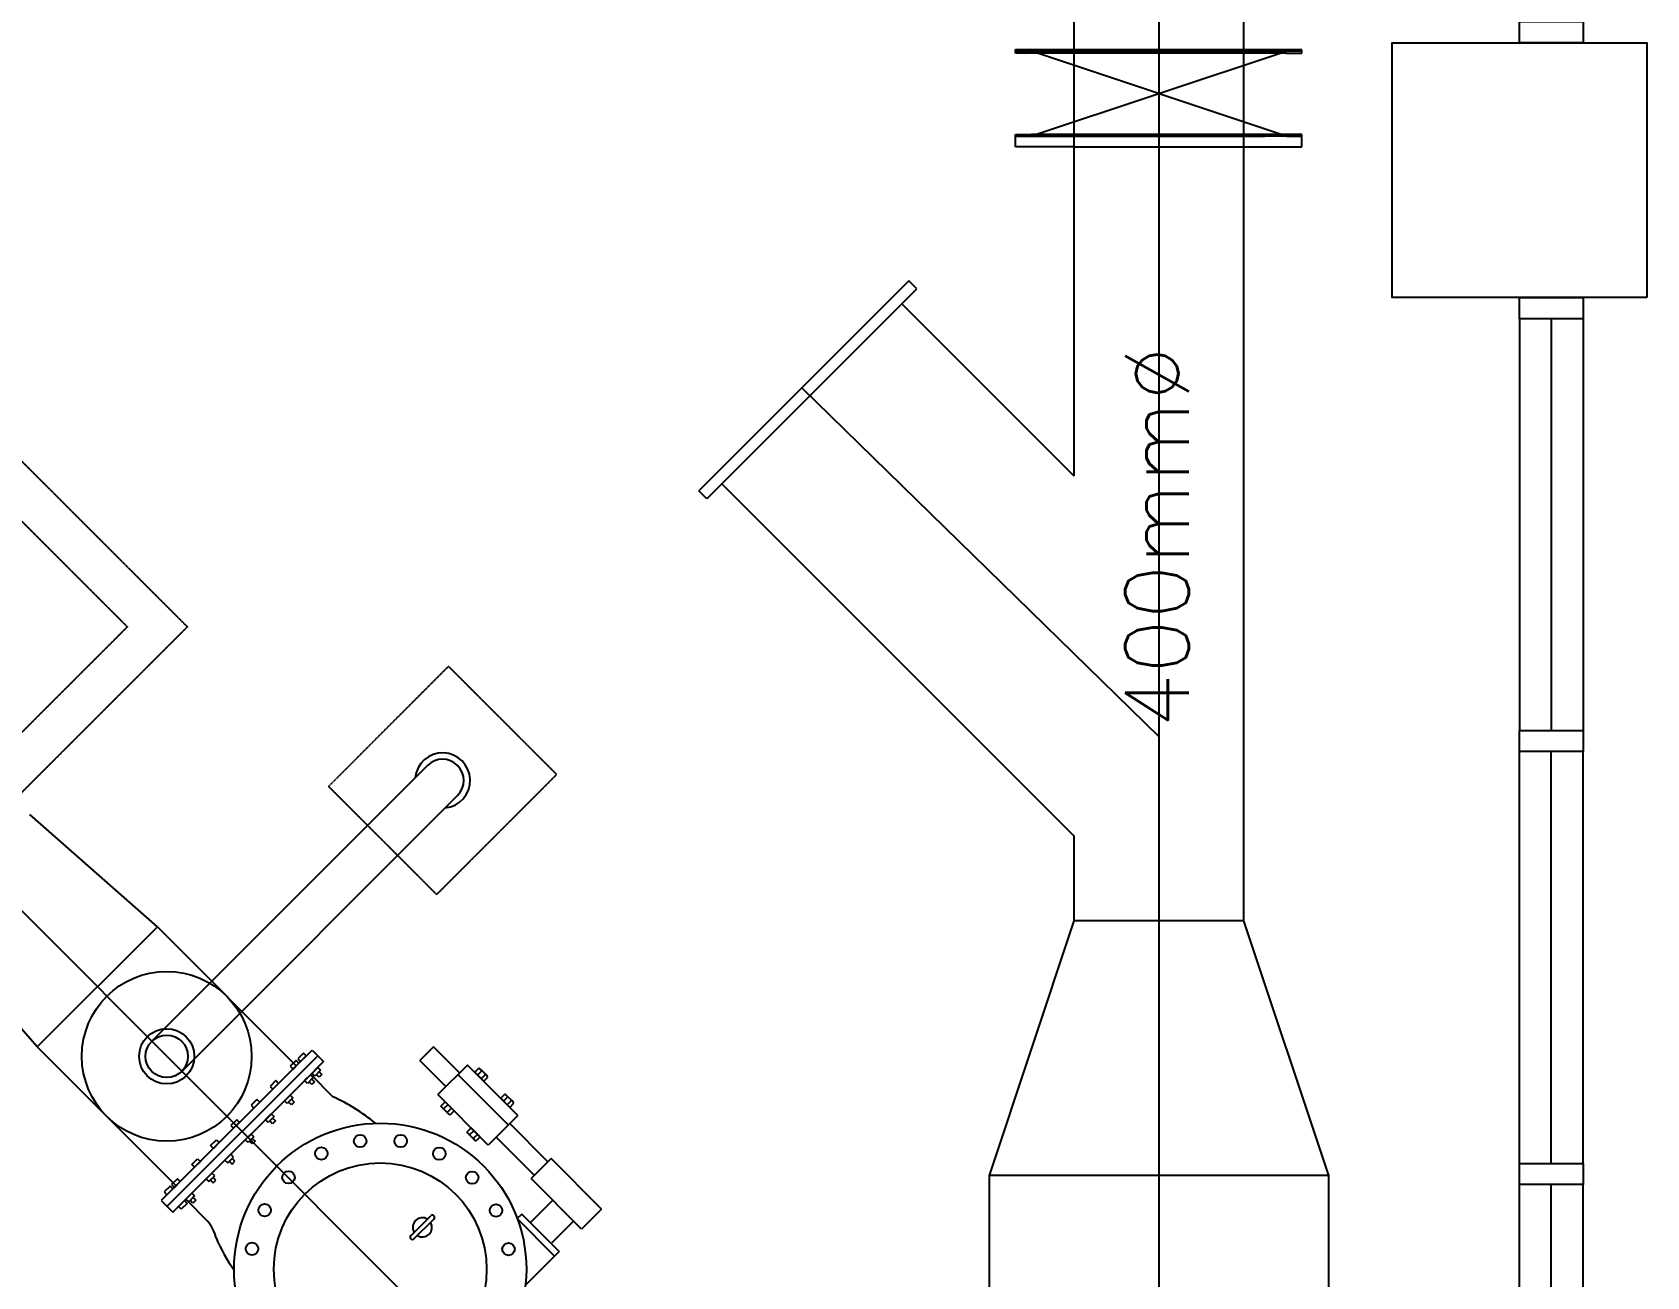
# Model space of a CAD drawing. Header units: inches. Extents: x 72602 to 350810, y -122122 to 43597.
# Drawn here: x 151451 to 155256, y -71428 to -68496 of the extents above; entities that cross this region are included whole.
import ezdxf

# ---------------------------------------------------------------- set-up
doc = ezdxf.new("R2010")
doc.units = ezdxf.units.IN
doc.header["$MEASUREMENT"] = 0
doc.linetypes.add('HIDDEN', pattern=[0.375, 0.25, -0.125])
doc.layers.add('M-X-BKGD', color=8, linetype='Continuous')
doc.styles.add('SIMS', font='simplex.shx')

msp = doc.modelspace()

# ---------------------------------------------------------------- linework, layer by layer
at = {"layer": 'M-X-BKGD', "ltscale": 0.003}
for p, q in [((154105.7, -62645.4), (154105.7, -87820.6)), ((154105.7, -62645.4), (154105.7, -87820.6)), ((153264.3, -69333.5), (154105.7, -70155.1)), ((153264.3, -69333.5), (154105.7, -70155.1)), ((150222.8, -69363.4), (154105.7, -73246.4)), ((150222.8, -69363.4), (154105.7, -73246.4))]:
    msp.add_line(p, q, dxfattribs=at)
at = {"layer": 'M-X-BKGD', "ltscale": 0.2}
for p, q in [((153905.7, -66374.5), (153905.7, -69540.6)), ((153905.7, -66374.5), (153905.7, -69540.6)), ((154305.7, -66374.6), (154305.7, -70589.1)), ((154305.7, -66374.6), (154305.7, -70589.1)), ((154955.7, -68520.6), (154955.7, -68470.6)), ((154955.7, -68520.6), (154955.7, -68470.6)), ((155105.7, -68470.6), (155105.7, -68520.6)), ((155105.7, -68470.6), (155105.7, -68520.6)), ((154655.7, -69120.6), (154655.7, -68520.6)), ((154655.7, -68520.6), (155255.7, -68520.6)), ((154655.7, -69120.6), (154655.7, -68520.6)), ((154655.7, -68520.6), (155255.7, -68520.6)), ((155105.7, -68520.6), (154955.7, -68520.6)), ((155105.7, -68520.6), (154955.7, -68520.6)), ((155255.7, -68520.6), (155255.7, -69120.6)), ((155255.7, -68520.6), (155255.7, -69120.6)), ((155255.7, -69120.6), (154655.7, -69120.6)), ((155255.7, -69120.6), (154655.7, -69120.6)), ((154955.7, -69170.6), (154955.7, -69120.6)), ((154955.7, -69120.6), (155105.7, -69120.6)), ((154955.7, -69170.6), (154955.7, -69120.6)), ((154955.7, -69120.6), (155105.7, -69120.6)), ((155105.7, -69120.6), (155105.7, -69170.6)), ((155105.7, -69120.6), (155105.7, -69170.6)), ((155105.7, -69170.6), (154955.7, -69170.6)), ((154955.7, -69170.6), (154955.7, -70140.6)), ((155105.7, -69170.6), (154955.7, -69170.6)), ((154955.7, -69170.6), (154955.7, -70140.6)), ((155030.7, -69170.6), (155030.7, -70140.6)), ((155030.7, -69170.6), (155030.7, -70140.6)), ((155105.7, -69170.6), (155105.7, -70140.6)), ((155105.7, -69170.6), (155105.7, -70140.6)), ((154955.7, -70190.6), (154955.7, -70140.6)), ((154955.7, -70140.6), (155105.7, -70140.6)), ((154955.7, -70190.6), (154955.7, -70140.6)), ((154955.7, -70140.6), (155105.7, -70140.6)), ((155105.7, -70140.6), (155105.7, -70190.6)), ((155105.7, -70140.6), (155105.7, -70190.6)), ((155105.7, -70190.6), (154955.7, -70190.6)), ((154955.7, -71160.6), (154955.7, -70190.6)), ((155105.7, -70190.6), (154955.7, -70190.6)), ((154955.7, -71160.6), (154955.7, -70190.6)), ((155030.7, -71160.6), (155030.7, -70190.6)), ((155030.7, -71160.6), (155030.7, -70190.6)), ((155105.7, -71160.6), (155105.7, -70190.6)), ((155105.7, -71160.6), (155105.7, -70190.6)), ((153905.7, -70389.1), (153905.7, -70589.1)), ((153905.7, -70389.1), (153905.7, -70589.1)), ((154955.7, -71210.6), (154955.7, -71160.6)), ((154955.7, -71160.6), (155105.7, -71160.6)), ((154955.7, -71210.6), (154955.7, -71160.6)), ((154955.7, -71160.6), (155105.7, -71160.6)), ((155105.7, -71160.6), (155105.7, -71210.6)), ((155105.7, -71160.6), (155105.7, -71210.6)), ((153705.7, -71189.1), (153705.7, -72563.5)), ((153705.7, -71189.1), (153705.7, -72563.5)), ((154505.7, -71189.1), (154505.7, -73370.6)), ((154505.7, -71189.1), (154505.7, -73370.6)), ((155105.7, -71210.6), (154955.7, -71210.6)), ((154955.7, -72180.6), (154955.7, -71210.6)), ((155105.7, -71210.6), (154955.7, -71210.6)), ((154955.7, -72180.6), (154955.7, -71210.6)), ((155030.7, -72180.6), (155030.7, -71210.6)), ((155030.7, -72180.6), (155030.7, -71210.6)), ((155105.7, -72180.6), (155105.7, -71210.6)), ((155105.7, -72180.6), (155105.7, -71210.6))]:
    msp.add_line(p, q, dxfattribs=at)
at = {"layer": 'M-X-BKGD'}
for p, q in [((153768.3, -68544.5), (153768.3, -68536.5)), ((153768.3, -68536.5), (153805.8, -68536.5)), ((153768.3, -68544.5), (153768.3, -68536.5)), ((153768.3, -68536.5), (153805.8, -68536.5)), ((154443.3, -68540.6), (153768.3, -68540.5)), ((154443.3, -68540.6), (153768.3, -68540.5)), ((153805.8, -68544.5), (153768.3, -68544.5)), ((153805.8, -68544.5), (153768.3, -68544.5)), ((154405.8, -68540.6), (153805.7, -68740.5)), ((154405.8, -68540.6), (153805.7, -68740.5)), ((154418.3, -68536.6), (153805.8, -68536.5)), ((154418.3, -68536.6), (153805.8, -68536.5)), ((154405.8, -68540.6), (153805.8, -68540.5)), ((154405.7, -68740.6), (153805.8, -68540.5)), ((154405.8, -68540.6), (153805.8, -68540.5)), ((154405.7, -68740.6), (153805.8, -68540.5)), ((154405.8, -68544.6), (153805.8, -68544.5)), ((154405.8, -68544.6), (153805.8, -68544.5)), ((154405.8, -68544.6), (154443.3, -68544.6)), ((154405.8, -68544.6), (154443.3, -68544.6)), ((154443.3, -68536.6), (154418.3, -68536.6)), ((154443.3, -68536.6), (154418.3, -68536.6)), ((154443.3, -68544.6), (154443.3, -68536.6)), ((154443.3, -68544.6), (154443.3, -68536.6)), ((153768.2, -68740.5), (153768.2, -68736.5)), ((153768.2, -68736.5), (153805.7, -68736.5)), ((153768.2, -68740.5), (153768.2, -68736.5)), ((153768.2, -68736.5), (153805.7, -68736.5)), ((153768.2, -68765.5), (153768.2, -68740.5)), ((153768.2, -68740.5), (153905.7, -68740.6)), ((154443.2, -68740.6), (153768.2, -68740.5)), ((153805.7, -68740.5), (153768.2, -68740.5)), ((153768.2, -68765.5), (153768.2, -68740.5)), ((153768.2, -68740.5), (153905.7, -68740.6)), ((154443.2, -68740.6), (153768.2, -68740.5)), ((153805.7, -68740.5), (153768.2, -68740.5)), ((154418.2, -68736.6), (153805.7, -68736.5)), ((154418.2, -68736.6), (153805.7, -68736.5)), ((154405.7, -68740.6), (153805.7, -68740.5)), ((154405.7, -68740.6), (153805.7, -68740.5)), ((153855.7, -68740.6), (154355.7, -68740.6)), ((153855.7, -68740.6), (154355.7, -68740.6)), ((154443.2, -68740.6), (154305.7, -68740.6)), ((154443.2, -68740.6), (154305.7, -68740.6)), ((154406.6, -68740.6), (154443.2, -68740.6)), ((154406.6, -68740.6), (154443.2, -68740.6)), ((154443.2, -68736.6), (154418.2, -68736.6)), ((154443.2, -68736.6), (154418.2, -68736.6)), ((154443.2, -68740.6), (154443.2, -68736.6)), ((154443.2, -68740.6), (154443.2, -68736.6)), ((154443.2, -68765.6), (154443.2, -68740.6)), ((154443.2, -68765.6), (154443.2, -68740.6)), ((153905.7, -68765.6), (153768.2, -68765.5)), ((153905.7, -68765.6), (153768.2, -68765.5)), ((153905.7, -68765.6), (154305.7, -68765.6)), ((153905.7, -68765.6), (154305.7, -68765.6)), ((154305.7, -68765.6), (154443.2, -68765.6)), ((154305.7, -68765.6), (154443.2, -68765.6)), ((153516.8, -69080.9), (153021.8, -69575.9)), ((153516.8, -69080.9), (153021.8, -69575.9)), ((153535.6, -69099.7), (153516.8, -69080.9)), ((153535.6, -69099.7), (153516.8, -69080.9)), ((153500.2, -69135.1), (153535.6, -69099.7)), ((153500.2, -69135.1), (153535.6, -69099.7)), ((153500.2, -69135.1), (153076, -69559.3)), ((153500.2, -69135.1), (153076, -69559.3)), ((153500.2, -69135.1), (153905.7, -69540.6)), ((153500.2, -69135.1), (153905.7, -69540.6)), ((154955.7, -69170.6), (154955.7, -70140.6)), ((154955.7, -69170.6), (154955.7, -70140.6)), ((155030.7, -69170.6), (155030.7, -70140.6)), ((155030.7, -69170.6), (155030.7, -70140.6)), ((155105.7, -69170.6), (155105.7, -70140.6)), ((155105.7, -69170.6), (155105.7, -70140.6)), ((153040.6, -69594.7), (153021.8, -69575.9)), ((153040.6, -69594.7), (153021.8, -69575.9)), ((153076, -69559.3), (153040.6, -69594.7)), ((153076, -69559.3), (153040.6, -69594.7)), ((153076, -69559.3), (153905.7, -70389.1)), ((153076, -69559.3), (153905.7, -70389.1)), ((154955.7, -71160.6), (154955.7, -70190.6)), ((154955.7, -71160.6), (154955.7, -70190.6)), ((155030.7, -71160.6), (155030.7, -70190.6)), ((155030.7, -71160.6), (155030.7, -70190.6)), ((155105.7, -71160.6), (155105.7, -70190.6)), ((155105.7, -71160.6), (155105.7, -70190.6)), ((152382.5, -70223.1), (151732.5, -70873.1)), ((152382.5, -70223.1), (151732.5, -70873.1)), ((152453.2, -70293.8), (151803.2, -70943.8)), ((152453.2, -70293.8), (151803.2, -70943.8)), ((151746, -70603.6), (151445.4, -70338.4)), ((151746, -70603.6), (151445.4, -70338.4)), ((151462.7, -70886), (151197.6, -70585.5)), ((151462.7, -70886), (151197.6, -70585.5)), ((151462.7, -70886), (151746, -70603.6)), ((151462.7, -70886), (151746, -70603.6)), ((151745.9, -70603.7), (152073, -70930.8)), ((151745.9, -70603.7), (152073, -70930.8)), ((153905.7, -70589.1), (153705.7, -71189.1)), ((153905.7, -70589.1), (153705.7, -71189.1)), ((154305.7, -70589.1), (153905.7, -70589.1)), ((154305.7, -70589.1), (153905.7, -70589.1)), ((154305.7, -70589.1), (154505.7, -71189.1)), ((154305.7, -70589.1), (154505.7, -71189.1)), ((151462.6, -70886.1), (151789.8, -71213.3)), ((151462.6, -70886.1), (151789.8, -71213.3)), ((152123.9, -70907.3), (151768.3, -71261.9)), ((152123.9, -70907.3), (151768.3, -71261.9)), ((152072.6, -70918.1), (152059, -70931.7)), ((152072.6, -70918.1), (152059, -70931.7)), ((152069.2, -70934.5), (152110.2, -70893.6)), ((152069.2, -70934.5), (152110.2, -70893.6)), ((152079.2, -70924.6), (152072.6, -70918.1)), ((152079.2, -70924.6), (152072.6, -70918.1)), ((152090, -70900.7), (152076.4, -70914.3)), ((152090, -70900.7), (152076.4, -70914.3)), ((152076.4, -70914.3), (152082.9, -70920.9)), ((152076.4, -70914.3), (152082.9, -70920.9)), ((152082.9, -70920.9), (152096.6, -70907.3)), ((152082.9, -70920.9), (152096.6, -70907.3)), ((152096.6, -70907.3), (152090, -70900.7)), ((152096.6, -70907.3), (152090, -70900.7)), ((152137.5, -70921), (152096.5, -70961.9)), ((152137.5, -70921), (152096.5, -70961.9)), ((152110.2, -70893.6), (152137.5, -70921)), ((152110.2, -70893.6), (152137.5, -70921)), ((152396.5, -70886.3), (152364.3, -70918.4)), ((152396.5, -70886.3), (152364.3, -70918.4)), ((152425.6, -70979.8), (152364.3, -70918.4)), ((152425.6, -70979.8), (152364.3, -70918.4)), ((152457.7, -70947.7), (152396.5, -70886.3)), ((152457.7, -70947.7), (152396.5, -70886.3)), ((152079.2, -70924.6), (151795.7, -71207.4)), ((152079.2, -70924.6), (151795.7, -71207.4)), ((152110.2, -70948.3), (151822.9, -71234.7)), ((152110.2, -70948.3), (151822.9, -71234.7)), ((152059, -70931.7), (152065.5, -70938.3)), ((152059, -70931.7), (152065.5, -70938.3)), ((152065.5, -70938.3), (152079.2, -70924.6)), ((152065.5, -70938.3), (152079.2, -70924.6)), ((152092.8, -70965.6), (152106.4, -70952)), ((152092.8, -70965.6), (152106.4, -70952)), ((152092.8, -70965.6), (152106.4, -70952)), ((152092.8, -70965.6), (152106.4, -70952)), ((152113, -70958.5), (152099.3, -70972.2)), ((152113, -70958.5), (152099.3, -70972.2)), ((152113, -70958.5), (152099.3, -70972.2)), ((152113, -70958.5), (152099.3, -70972.2)), ((152106.4, -70952), (152113, -70958.5)), ((152106.4, -70952), (152113, -70958.5)), ((152106.4, -70952), (152113, -70958.5)), ((152106.4, -70952), (152113, -70958.5)), ((152159, -71003.6), (152107, -70951.4)), ((152159, -71003.6), (152107, -70951.4)), ((152110.2, -70948.3), (152123.8, -70934.6)), ((152110.2, -70948.3), (152123.8, -70934.6)), ((152116.7, -70954.8), (152110.2, -70948.3)), ((152116.7, -70954.8), (152110.2, -70948.3)), ((152130.4, -70941.2), (152116.7, -70954.8)), ((152130.4, -70941.2), (152116.7, -70954.8)), ((152126.8, -70957.8), (152120.3, -70951.3)), ((152126.8, -70957.8), (152120.3, -70951.3)), ((152123.8, -70934.6), (152130.4, -70941.2)), ((152123.8, -70934.6), (152130.4, -70941.2)), ((152126.8, -70944.7), (152133.4, -70951.3)), ((152126.8, -70944.7), (152133.4, -70951.3)), ((152133.4, -70951.3), (152126.8, -70957.8)), ((152133.4, -70951.3), (152126.8, -70957.8)), ((152476.6, -70928.9), (152406.7, -70998.7)), ((152476.6, -70928.9), (152406.7, -70998.7)), ((152572.9, -71070.3), (152454.2, -70951.2)), ((152572.9, -71070.3), (152454.2, -70951.2)), ((152595.4, -71047.9), (152476.6, -70928.9)), ((152595.4, -71047.9), (152476.6, -70928.9)), ((152493.7, -70946), (152502.9, -70936.8)), ((152493.7, -70946), (152502.9, -70936.8)), ((152515, -70967.3), (152493.7, -70946)), ((152515, -70967.3), (152493.7, -70946)), ((152509.4, -70943.4), (152500.3, -70952.6)), ((152509.4, -70943.4), (152500.3, -70952.6)), ((152504.9, -70936.8), (152502.9, -70936.8)), ((152504.9, -70936.8), (152502.9, -70936.8)), ((152509.4, -70941.4), (152504.9, -70936.8)), ((152509.4, -70941.4), (152504.9, -70936.8)), ((152518, -70952), (152508.8, -70961.2)), ((152518, -70952), (152508.8, -70961.2)), ((152519.6, -70951.6), (152509.4, -70941.4)), ((152509.4, -70943.4), (152509.4, -70941.4)), ((152519.6, -70951.6), (152509.4, -70941.4)), ((152509.4, -70943.4), (152509.4, -70941.4)), ((152511.4, -70943.4), (152509.4, -70943.4)), ((152511.4, -70943.4), (152509.4, -70943.4)), ((152515, -70967.3), (152524.1, -70958.2)), ((152515, -70967.3), (152524.1, -70958.2)), ((152518, -70952), (152518, -70950)), ((152518, -70952), (152518, -70950)), ((152520, -70952), (152518, -70952)), ((152520, -70952), (152518, -70952)), ((152524.1, -70956.2), (152519.6, -70951.6)), ((152524.1, -70956.2), (152519.6, -70951.6)), ((152524.1, -70958.2), (152524.1, -70956.2)), ((152524.1, -70958.2), (152524.1, -70956.2)), ((152024.9, -70965.7), (152011.2, -70979.3)), ((152024.9, -70965.7), (152011.2, -70979.3)), ((152024.9, -70965.7), (152011.2, -70979.3)), ((152024.9, -70965.7), (152011.2, -70979.3)), ((152011.2, -70979.3), (152017.8, -70985.9)), ((152011.2, -70979.3), (152017.8, -70985.9)), ((152011.2, -70979.3), (152017.8, -70985.9)), ((152011.2, -70979.3), (152017.8, -70985.9)), ((152017.8, -70985.9), (152031.4, -70972.2)), ((152017.8, -70985.9), (152031.4, -70972.2)), ((152017.8, -70985.9), (152031.4, -70972.2)), ((152017.8, -70985.9), (152031.4, -70972.2)), ((152031.4, -70972.2), (152024.9, -70965.7)), ((152031.4, -70972.2), (152024.9, -70965.7)), ((152031.4, -70972.2), (152024.9, -70965.7)), ((152031.4, -70972.2), (152024.9, -70965.7)), ((152099.3, -70972.2), (152092.8, -70965.6)), ((152099.3, -70972.2), (152092.8, -70965.6)), ((152099.3, -70972.2), (152092.8, -70965.6)), ((152099.3, -70972.2), (152092.8, -70965.6)), ((152109.4, -70975.2), (152102.9, -70968.6)), ((152109.4, -70975.2), (152102.9, -70968.6)), ((152109.4, -70962.1), (152116, -70968.6)), ((152109.4, -70962.1), (152116, -70968.6)), ((152116, -70968.6), (152109.4, -70975.2)), ((152116, -70968.6), (152109.4, -70975.2)), ((151980.4, -71010), (151966.7, -71023.7)), ((151980.4, -71010), (151966.7, -71023.7)), ((151980.4, -71010), (151966.7, -71023.7)), ((151980.4, -71010), (151966.7, -71023.7)), ((151966.7, -71023.7), (151973.3, -71030.2)), ((151966.7, -71023.7), (151973.3, -71030.2)), ((151966.7, -71023.7), (151973.3, -71030.2)), ((151966.7, -71023.7), (151973.3, -71030.2)), ((151973.3, -71030.2), (151987, -71016.6)), ((151973.3, -71030.2), (151987, -71016.6)), ((151973.3, -71030.2), (151987, -71016.6)), ((151973.3, -71030.2), (151987, -71016.6)), ((151987, -71016.6), (151980.4, -71010)), ((151987, -71016.6), (151980.4, -71010)), ((151987, -71016.6), (151980.4, -71010)), ((151987, -71016.6), (151980.4, -71010)), ((152045, -71013.2), (152058.7, -70999.6)), ((152045, -71013.2), (152058.7, -70999.6)), ((152045, -71013.2), (152058.7, -70999.6)), ((152045, -71013.2), (152058.7, -70999.6)), ((152051.6, -71019.8), (152045, -71013.2)), ((152051.6, -71019.8), (152045, -71013.2)), ((152051.6, -71019.8), (152045, -71013.2)), ((152051.6, -71019.8), (152045, -71013.2)), ((152065.2, -71006.1), (152051.6, -71019.8)), ((152065.2, -71006.1), (152051.6, -71019.8)), ((152065.2, -71006.1), (152051.6, -71019.8)), ((152065.2, -71006.1), (152051.6, -71019.8)), ((152061.7, -71022.8), (152055.1, -71016.2)), ((152061.7, -71022.8), (152055.1, -71016.2)), ((152061.7, -71022.8), (152055.1, -71016.2)), ((152061.7, -71022.8), (152055.1, -71016.2)), ((152058.7, -70999.6), (152065.2, -71006.1)), ((152058.7, -70999.6), (152065.2, -71006.1)), ((152058.7, -70999.6), (152065.2, -71006.1)), ((152058.7, -70999.6), (152065.2, -71006.1)), ((152061.7, -71009.7), (152068.2, -71016.3)), ((152061.7, -71009.7), (152068.2, -71016.3)), ((152061.7, -71009.7), (152068.2, -71016.3)), ((152061.7, -71009.7), (152068.2, -71016.3)), ((152068.2, -71016.3), (152061.7, -71022.8)), ((152068.2, -71016.3), (152061.7, -71022.8)), ((152068.2, -71016.3), (152061.7, -71022.8)), ((152068.2, -71016.3), (152061.7, -71022.8)), ((152525.4, -71117.7), (152406.5, -70998.5)), ((152525.4, -71117.7), (152406.5, -70998.5)), ((152423.7, -71015.8), (152414.6, -71024.9)), ((152423.7, -71015.8), (152414.6, -71024.9)), ((152414.6, -71026.9), (152414.6, -71024.9)), ((152414.6, -71026.9), (152414.6, -71024.9)), ((152419.1, -71031.5), (152414.6, -71026.9)), ((152419.1, -71031.5), (152414.6, -71026.9)), ((152429.3, -71041.6), (152419.1, -71031.5)), ((152421.1, -71031.5), (152419.1, -71031.5)), ((152429.3, -71041.6), (152419.1, -71031.5)), ((152421.1, -71031.5), (152419.1, -71031.5)), ((152421.1, -71031.5), (152430.3, -71022.4)), ((152421.1, -71031.5), (152430.3, -71022.4)), ((152421.1, -71033.5), (152421.1, -71031.5)), ((152421.1, -71033.5), (152421.1, -71031.5)), ((152445, -71037.1), (152423.7, -71015.8)), ((152445, -71037.1), (152423.7, -71015.8)), ((152429.7, -71040.1), (152438.9, -71030.9)), ((152429.7, -71040.1), (152438.9, -71030.9)), ((152554.9, -71007.3), (152564, -70998.2)), ((152554.9, -71007.3), (152564, -70998.2)), ((152576.2, -71028.7), (152554.9, -71007.3)), ((152576.2, -71028.7), (152554.9, -71007.3)), ((152570.6, -71004.8), (152561.5, -71013.9)), ((152570.6, -71004.8), (152561.5, -71013.9)), ((152566, -70998.2), (152564, -70998.2)), ((152566, -70998.2), (152564, -70998.2)), ((152570.6, -71002.8), (152566, -70998.2)), ((152570.6, -71002.8), (152566, -70998.2)), ((152579.2, -71013.4), (152570, -71022.5)), ((152579.2, -71013.4), (152570, -71022.5)), ((152580.7, -71012.9), (152570.6, -71002.8)), ((152570.6, -71004.8), (152570.6, -71002.8)), ((152580.7, -71012.9), (152570.6, -71002.8)), ((152570.6, -71004.8), (152570.6, -71002.8)), ((152572.6, -71004.8), (152570.6, -71004.8)), ((152572.6, -71004.8), (152570.6, -71004.8)), ((152576.2, -71028.7), (152585.3, -71019.5)), ((152576.2, -71028.7), (152585.3, -71019.5)), ((152579.2, -71013.4), (152579.2, -71011.4)), ((152579.2, -71013.4), (152579.2, -71011.4)), ((152581.2, -71013.4), (152579.2, -71013.4)), ((152581.2, -71013.4), (152579.2, -71013.4)), ((152585.3, -71017.5), (152580.7, -71012.9)), ((152585.3, -71017.5), (152580.7, -71012.9)), ((152585.3, -71019.5), (152585.3, -71017.5)), ((152585.3, -71019.5), (152585.3, -71017.5)), ((151932.7, -71057.7), (151919, -71071.3)), ((151932.7, -71057.7), (151919, -71071.3)), ((151932.7, -71057.7), (151919, -71071.3)), ((151932.7, -71057.7), (151919, -71071.3)), ((151919, -71071.3), (151925.5, -71077.9)), ((151919, -71071.3), (151925.5, -71077.9)), ((151919, -71071.3), (151925.5, -71077.9)), ((151919, -71071.3), (151925.5, -71077.9)), ((151925.5, -71077.9), (151939.2, -71064.2)), ((151925.5, -71077.9), (151939.2, -71064.2)), ((151925.5, -71077.9), (151939.2, -71064.2)), ((151925.5, -71077.9), (151939.2, -71064.2)), ((151939.2, -71064.2), (151932.7, -71057.7)), ((151939.2, -71064.2), (151932.7, -71057.7)), ((151939.2, -71064.2), (151932.7, -71057.7)), ((151939.2, -71064.2), (151932.7, -71057.7)), ((152000.6, -71057.6), (152014.2, -71043.9)), ((152000.6, -71057.6), (152014.2, -71043.9)), ((152000.6, -71057.6), (152014.2, -71043.9)), ((152000.6, -71057.6), (152014.2, -71043.9)), ((152007.1, -71064.1), (152000.6, -71057.6)), ((152007.1, -71064.1), (152000.6, -71057.6)), ((152007.1, -71064.1), (152000.6, -71057.6)), ((152007.1, -71064.1), (152000.6, -71057.6)), ((152020.8, -71050.5), (152007.1, -71064.1)), ((152020.8, -71050.5), (152007.1, -71064.1)), ((152020.8, -71050.5), (152007.1, -71064.1)), ((152020.8, -71050.5), (152007.1, -71064.1)), ((152017.2, -71067.1), (152010.7, -71060.6)), ((152017.2, -71067.1), (152010.7, -71060.6)), ((152017.2, -71067.1), (152010.7, -71060.6)), ((152017.2, -71067.1), (152010.7, -71060.6)), ((152014.2, -71043.9), (152020.8, -71050.5)), ((152014.2, -71043.9), (152020.8, -71050.5)), ((152014.2, -71043.9), (152020.8, -71050.5)), ((152014.2, -71043.9), (152020.8, -71050.5)), ((152017.2, -71054), (152023.8, -71060.6)), ((152017.2, -71054), (152023.8, -71060.6)), ((152017.2, -71054), (152023.8, -71060.6)), ((152017.2, -71054), (152023.8, -71060.6)), ((152023.8, -71060.6), (152017.2, -71067.1)), ((152023.8, -71060.6), (152017.2, -71067.1)), ((152023.8, -71060.6), (152017.2, -71067.1)), ((152023.8, -71060.6), (152017.2, -71067.1)), ((152429.7, -71040.1), (152427.7, -71040.1)), ((152429.7, -71040.1), (152427.7, -71040.1)), ((152433.8, -71046.2), (152429.3, -71041.6)), ((152433.8, -71046.2), (152429.3, -71041.6)), ((152429.7, -71042.1), (152429.7, -71040.1)), ((152429.7, -71042.1), (152429.7, -71040.1)), ((152435.8, -71046.2), (152433.8, -71046.2)), ((152435.8, -71046.2), (152433.8, -71046.2)), ((152445, -71037.1), (152435.8, -71046.2)), ((152445, -71037.1), (152435.8, -71046.2)), ((152595.4, -71047.9), (152525.4, -71117.7)), ((152595.4, -71047.9), (152525.4, -71117.7)), ((152666.2, -71156.7), (152576.5, -71066.8)), ((152666.2, -71156.7), (152576.5, -71066.8)), ((151871.2, -71118.9), (151884.9, -71105.3)), ((151871.2, -71118.9), (151884.9, -71105.3)), ((151871.2, -71118.9), (151884.9, -71105.3)), ((151871.2, -71118.9), (151884.9, -71105.3)), ((151884.9, -71105.3), (151891.4, -71111.8)), ((151884.9, -71105.3), (151891.4, -71111.8)), ((151884.9, -71105.3), (151891.4, -71111.8)), ((151884.9, -71105.3), (151891.4, -71111.8)), ((151952.8, -71105.2), (151966.5, -71091.6)), ((151952.8, -71105.2), (151966.5, -71091.6)), ((151952.8, -71105.2), (151966.5, -71091.6)), ((151952.8, -71105.2), (151966.5, -71091.6)), ((151959.3, -71111.8), (151952.8, -71105.2)), ((151959.3, -71111.8), (151952.8, -71105.2)), ((151959.3, -71111.8), (151952.8, -71105.2)), ((151959.3, -71111.8), (151952.8, -71105.2)), ((151973, -71098.1), (151959.3, -71111.8)), ((151973, -71098.1), (151959.3, -71111.8)), ((151973, -71098.1), (151959.3, -71111.8)), ((151973, -71098.1), (151959.3, -71111.8)), ((151969.4, -71114.8), (151962.9, -71108.2)), ((151969.4, -71114.8), (151962.9, -71108.2)), ((151969.4, -71114.8), (151962.9, -71108.2)), ((151969.4, -71114.8), (151962.9, -71108.2)), ((151966.5, -71091.6), (151973, -71098.1)), ((151966.5, -71091.6), (151973, -71098.1)), ((151966.5, -71091.6), (151973, -71098.1)), ((151966.5, -71091.6), (151973, -71098.1)), ((151976, -71108.2), (151969.4, -71114.8)), ((151976, -71108.2), (151969.4, -71114.8)), ((151976, -71108.2), (151969.4, -71114.8)), ((151976, -71108.2), (151969.4, -71114.8)), ((151969.5, -71101.7), (151976, -71108.2)), ((151969.5, -71101.7), (151976, -71108.2)), ((151969.5, -71101.7), (151976, -71108.2)), ((151969.5, -71101.7), (151976, -71108.2)), ((152484.9, -71077.1), (152475.7, -71086.2)), ((152484.9, -71077.1), (152475.7, -71086.2)), ((152475.7, -71088.2), (152475.7, -71086.2)), ((152475.7, -71088.2), (152475.7, -71086.2)), ((152480.3, -71092.8), (152475.7, -71088.2)), ((152480.3, -71092.8), (152475.7, -71088.2)), ((152490.4, -71103), (152480.3, -71092.8)), ((152482.3, -71092.8), (152480.3, -71092.8)), ((152490.4, -71103), (152480.3, -71092.8)), ((152482.3, -71092.8), (152480.3, -71092.8)), ((152482.3, -71092.8), (152491.5, -71083.7)), ((152482.3, -71092.8), (152491.5, -71083.7)), ((152482.3, -71094.8), (152482.3, -71092.8)), ((152482.3, -71094.8), (152482.3, -71092.8)), ((152506.2, -71098.5), (152484.9, -71077.1)), ((152506.2, -71098.5), (152484.9, -71077.1)), ((152490.9, -71101.4), (152488.9, -71101.4)), ((152490.9, -71101.4), (152488.9, -71101.4)), ((152495, -71107.6), (152490.4, -71103)), ((152495, -71107.6), (152490.4, -71103)), ((152490.9, -71101.4), (152500, -71092.3)), ((152490.9, -71101.4), (152500, -71092.3)), ((152490.9, -71103.4), (152490.9, -71101.4)), ((152490.9, -71103.4), (152490.9, -71101.4)), ((152497, -71107.6), (152495, -71107.6)), ((152497, -71107.6), (152495, -71107.6)), ((152506.2, -71098.5), (152497, -71107.6)), ((152506.2, -71098.5), (152497, -71107.6)), ((152634, -71188.8), (152544.3, -71098.9)), ((152634, -71188.8), (152544.3, -71098.9)), ((151826.8, -71163.3), (151840.4, -71149.6)), ((151826.8, -71163.3), (151840.4, -71149.6)), ((151826.8, -71163.3), (151840.4, -71149.6)), ((151826.8, -71163.3), (151840.4, -71149.6)), ((151840.4, -71149.6), (151847, -71156.2)), ((151840.4, -71149.6), (151847, -71156.2)), ((151840.4, -71149.6), (151847, -71156.2)), ((151840.4, -71149.6), (151847, -71156.2)), ((151877.8, -71125.5), (151871.2, -71118.9)), ((151877.8, -71125.5), (151871.2, -71118.9)), ((151877.8, -71125.5), (151871.2, -71118.9)), ((151877.8, -71125.5), (151871.2, -71118.9)), ((151891.4, -71111.8), (151877.8, -71125.5)), ((151891.4, -71111.8), (151877.8, -71125.5)), ((151891.4, -71111.8), (151877.8, -71125.5)), ((151891.4, -71111.8), (151877.8, -71125.5)), ((151918.7, -71139.2), (151905, -71152.8)), ((151918.7, -71139.2), (151905, -71152.8)), ((151918.7, -71139.2), (151905, -71152.8)), ((151918.7, -71139.2), (151905, -71152.8)), ((151911.6, -71159.4), (151925.3, -71145.7)), ((151911.6, -71159.4), (151925.3, -71145.7)), ((151911.6, -71159.4), (151925.3, -71145.7)), ((151911.6, -71159.4), (151925.3, -71145.7)), ((151925.3, -71145.7), (151918.7, -71139.2)), ((151925.3, -71145.7), (151918.7, -71139.2)), ((151925.3, -71145.7), (151918.7, -71139.2)), ((151925.3, -71145.7), (151918.7, -71139.2)), ((151928.2, -71155.8), (151921.7, -71149.3)), ((151928.2, -71155.8), (151921.7, -71149.3)), ((151928.2, -71155.8), (151921.7, -71149.3)), ((151928.2, -71155.8), (151921.7, -71149.3)), ((152673.9, -71149.1), (152626.3, -71196.5)), ((152673.9, -71149.1), (152626.3, -71196.5)), ((152792.8, -71268.3), (152673.9, -71149.1)), ((152792.8, -71268.3), (152673.9, -71149.1)), ((151833.3, -71169.8), (151826.8, -71163.3)), ((151833.3, -71169.8), (151826.8, -71163.3)), ((151833.3, -71169.8), (151826.8, -71163.3)), ((151833.3, -71169.8), (151826.8, -71163.3)), ((151847, -71156.2), (151833.3, -71169.8)), ((151847, -71156.2), (151833.3, -71169.8)), ((151847, -71156.2), (151833.3, -71169.8)), ((151847, -71156.2), (151833.3, -71169.8)), ((151874.2, -71183.5), (151860.6, -71197.2)), ((151874.2, -71183.5), (151860.6, -71197.2)), ((151874.2, -71183.5), (151860.6, -71197.2)), ((151874.2, -71183.5), (151860.6, -71197.2)), ((151880.8, -71190.1), (151874.2, -71183.5)), ((151880.8, -71190.1), (151874.2, -71183.5)), ((151880.8, -71190.1), (151874.2, -71183.5)), ((151880.8, -71190.1), (151874.2, -71183.5)), ((151905, -71152.8), (151911.6, -71159.4)), ((151905, -71152.8), (151911.6, -71159.4)), ((151905, -71152.8), (151911.6, -71159.4)), ((151905, -71152.8), (151911.6, -71159.4)), ((151915.1, -71155.8), (151921.7, -71162.4)), ((151915.1, -71155.8), (151921.7, -71162.4)), ((151915.1, -71155.8), (151921.7, -71162.4)), ((151915.1, -71155.8), (151921.7, -71162.4)), ((151921.7, -71162.4), (151928.2, -71155.8)), ((151921.7, -71162.4), (151928.2, -71155.8)), ((151921.7, -71162.4), (151928.2, -71155.8)), ((151921.7, -71162.4), (151928.2, -71155.8)), ((151795.7, -71207.4), (151754.7, -71248.2)), ((151795.7, -71207.4), (151754.7, -71248.2)), ((151775.5, -71214.4), (151761.8, -71228.1)), ((151775.5, -71214.4), (151761.8, -71228.1)), ((151775.5, -71214.4), (151761.8, -71228.1)), ((151775.5, -71214.4), (151761.8, -71228.1)), ((151768.3, -71234.6), (151782, -71221)), ((151768.3, -71234.6), (151782, -71221)), ((151768.3, -71234.6), (151782, -71221)), ((151768.3, -71234.6), (151782, -71221)), ((151782, -71221), (151775.5, -71214.4)), ((151782, -71221), (151775.5, -71214.4)), ((151782, -71221), (151775.5, -71214.4)), ((151782, -71221), (151775.5, -71214.4)), ((151792.9, -71197.1), (151779.2, -71210.7)), ((151792.9, -71197.1), (151779.2, -71210.7)), ((151792.9, -71197.1), (151779.2, -71210.7)), ((151792.9, -71197.1), (151779.2, -71210.7)), ((151779.2, -71210.7), (151785.7, -71217.3)), ((151779.2, -71210.7), (151785.7, -71217.3)), ((151779.2, -71210.7), (151785.7, -71217.3)), ((151779.2, -71210.7), (151785.7, -71217.3)), ((151785.7, -71217.3), (151799.4, -71203.6)), ((151785.7, -71217.3), (151799.4, -71203.6)), ((151785.7, -71217.3), (151799.4, -71203.6)), ((151785.7, -71217.3), (151799.4, -71203.6)), ((151799.4, -71203.6), (151792.9, -71197.1)), ((151799.4, -71203.6), (151792.9, -71197.1)), ((151799.4, -71203.6), (151792.9, -71197.1)), ((151799.4, -71203.6), (151792.9, -71197.1)), ((151860.6, -71197.2), (151867.1, -71203.7)), ((151860.6, -71197.2), (151867.1, -71203.7)), ((151860.6, -71197.2), (151867.1, -71203.7)), ((151860.6, -71197.2), (151867.1, -71203.7)), ((151867.1, -71203.7), (151880.8, -71190.1)), ((151867.1, -71203.7), (151880.8, -71190.1)), ((151867.1, -71203.7), (151880.8, -71190.1)), ((151867.1, -71203.7), (151880.8, -71190.1)), ((151870.7, -71200.2), (151877.2, -71206.7)), ((151870.7, -71200.2), (151877.2, -71206.7)), ((151870.7, -71200.2), (151877.2, -71206.7)), ((151870.7, -71200.2), (151877.2, -71206.7)), ((151883.8, -71200.2), (151877.2, -71193.6)), ((151883.8, -71200.2), (151877.2, -71193.6)), ((151883.8, -71200.2), (151877.2, -71193.6)), ((151883.8, -71200.2), (151877.2, -71193.6)), ((151877.2, -71206.7), (151883.8, -71200.2)), ((151877.2, -71206.7), (151883.8, -71200.2)), ((151877.2, -71206.7), (151883.8, -71200.2)), ((151877.2, -71206.7), (151883.8, -71200.2)), ((152745.2, -71315.7), (152626.3, -71196.5)), ((152745.2, -71315.7), (152626.3, -71196.5)), ((154505.7, -71189.1), (153705.7, -71189.1)), ((154505.7, -71189.1), (153705.7, -71189.1)), ((154955.7, -72180.6), (154955.7, -71210.6)), ((154955.7, -72180.6), (154955.7, -71210.6)), ((155030.7, -72180.6), (155030.7, -71210.6)), ((155030.7, -72180.6), (155030.7, -71210.6)), ((155105.7, -72180.6), (155105.7, -71210.6)), ((155105.7, -72180.6), (155105.7, -71210.6)), ((151754.7, -71248.2), (151781.9, -71275.6)), ((151754.7, -71248.2), (151781.9, -71275.6)), ((151761.8, -71228.1), (151768.3, -71234.6)), ((151761.8, -71228.1), (151768.3, -71234.6)), ((151761.8, -71228.1), (151768.3, -71234.6)), ((151761.8, -71228.1), (151768.3, -71234.6)), ((151781.9, -71275.6), (151822.9, -71234.7)), ((151781.9, -71275.6), (151822.9, -71234.7)), ((151795.6, -71262), (151809.3, -71248.3)), ((151795.6, -71262), (151809.3, -71248.3)), ((151795.6, -71262), (151809.3, -71248.3)), ((151795.6, -71262), (151809.3, -71248.3)), ((151802.1, -71268.5), (151795.6, -71262)), ((151802.1, -71268.5), (151795.6, -71262)), ((151802.1, -71268.5), (151795.6, -71262)), ((151802.1, -71268.5), (151795.6, -71262)), ((151815.8, -71254.9), (151802.1, -71268.5)), ((151815.8, -71254.9), (151802.1, -71268.5)), ((151815.8, -71254.9), (151802.1, -71268.5)), ((151815.8, -71254.9), (151802.1, -71268.5)), ((151809.3, -71248.3), (151815.8, -71254.9)), ((151809.3, -71248.3), (151815.8, -71254.9)), ((151809.3, -71248.3), (151815.8, -71254.9)), ((151809.3, -71248.3), (151815.8, -71254.9)), ((151864.4, -71297.4), (151812.4, -71245.2)), ((151864.4, -71297.4), (151812.4, -71245.2)), ((151813, -71244.6), (151826.7, -71231)), ((151813, -71244.6), (151826.7, -71231)), ((151813, -71244.6), (151826.7, -71231)), ((151813, -71244.6), (151826.7, -71231)), ((151819.5, -71251.2), (151813, -71244.6)), ((151819.5, -71251.2), (151813, -71244.6)), ((151819.5, -71251.2), (151813, -71244.6)), ((151819.5, -71251.2), (151813, -71244.6)), ((151833.2, -71237.5), (151819.5, -71251.2)), ((151833.2, -71237.5), (151819.5, -71251.2)), ((151833.2, -71237.5), (151819.5, -71251.2)), ((151833.2, -71237.5), (151819.5, -71251.2)), ((151829.6, -71254.2), (151823.1, -71247.6)), ((151829.6, -71254.2), (151823.1, -71247.6)), ((151829.6, -71254.2), (151823.1, -71247.6)), ((151829.6, -71254.2), (151823.1, -71247.6)), ((151826.7, -71231), (151833.2, -71237.5)), ((151826.7, -71231), (151833.2, -71237.5)), ((151826.7, -71231), (151833.2, -71237.5)), ((151826.7, -71231), (151833.2, -71237.5)), ((151836.2, -71247.6), (151829.6, -71254.2)), ((151836.2, -71247.6), (151829.6, -71254.2)), ((151836.2, -71247.6), (151829.6, -71254.2)), ((151836.2, -71247.6), (151829.6, -71254.2)), ((151829.7, -71241.1), (151836.2, -71247.6)), ((151829.7, -71241.1), (151836.2, -71247.6)), ((151829.7, -71241.1), (151836.2, -71247.6)), ((151829.7, -71241.1), (151836.2, -71247.6)), ((152677.4, -71247.7), (152624.7, -71300.2)), ((152677.4, -71247.7), (152624.7, -71300.2)), ((152343, -71331), (152389.8, -71284.2)), ((152343, -71331), (152389.8, -71284.2)), ((152350.5, -71338.5), (152397.3, -71291.8)), ((152350.5, -71338.5), (152397.3, -71291.8)), ((152604.7, -71280.1), (152593.9, -71290.8)), ((152604.7, -71280.1), (152593.9, -71290.8)), ((152682, -71379.2), (152593.9, -71290.8)), ((152682, -71379.2), (152593.9, -71290.8)), ((152673.5, -71349.1), (152604.7, -71280.1)), ((152673.5, -71349.1), (152604.7, -71280.1)), ((152726.2, -71296.6), (152673.5, -71349.1)), ((152726.2, -71296.6), (152673.5, -71349.1)), ((152792.8, -71268.3), (152745.2, -71315.7)), ((152792.8, -71268.3), (152745.2, -71315.7)), ((152692.8, -71368.5), (152613.3, -71447.8)), ((152692.8, -71368.5), (152613.3, -71447.8)), ((152673.5, -71349.1), (152692.8, -71368.5)), ((152673.5, -71349.1), (152692.8, -71368.5))]:
    msp.add_line(p, q, dxfattribs=at)
at = {"layer": 'M-X-BKGD', "linetype": 'HIDDEN', "ltscale": 0.4}
for p, q in [((150755.7, -68835.7), (151816.4, -69896.4)), ((150755.7, -68835.7), (151816.4, -69896.4)), ((150755.7, -68977.1), (151675, -69896.4)), ((150755.7, -68977.1), (151675, -69896.4)), ((151816.4, -69896.4), (150755.7, -70957)), ((151675, -69896.4), (150755.7, -70815.6)), ((151816.4, -69896.4), (150755.7, -70957)), ((151675, -69896.4), (150755.7, -70815.6)), ((152149.1, -70272.6), (152431.9, -69989.8)), ((152149.1, -70272.6), (152431.9, -69989.8)), ((152431.9, -69989.8), (152686.5, -70244.3)), ((152431.9, -69989.8), (152686.5, -70244.3)), ((152403.7, -70527.2), (152149.1, -70272.6)), ((152403.7, -70527.2), (152149.1, -70272.6)), ((152686.5, -70244.3), (152403.7, -70527.2)), ((152686.5, -70244.3), (152403.7, -70527.2))]:
    msp.add_line(p, q, dxfattribs=at)
at = {"layer": 'M-X-BKGD'}
for points in [[(155105.7, -68520.6), (154955.7, -68520.6), (154955.7, -68470.6), (155105.7, -68470.6)], [(155105.7, -68520.6), (154955.7, -68520.6), (154955.7, -68470.6), (155105.7, -68470.6)], [(155255.7, -69120.6), (154655.7, -69120.6), (154655.7, -68520.6), (155255.7, -68520.6)], [(155255.7, -69120.6), (154655.7, -69120.6), (154655.7, -68520.6), (155255.7, -68520.6)], [(155105.7, -69170.6), (154955.7, -69170.6), (154955.7, -69120.6), (155105.7, -69120.6)], [(155105.7, -69170.6), (154955.7, -69170.6), (154955.7, -69120.6), (155105.7, -69120.6)], [(155105.7, -70190.6), (154955.7, -70190.6), (154955.7, -70140.6), (155105.7, -70140.6)], [(155105.7, -70190.6), (154955.7, -70190.6), (154955.7, -70140.6), (155105.7, -70140.6)], [(155105.7, -71210.6), (154955.7, -71210.6), (154955.7, -71160.6), (155105.7, -71160.6)], [(155105.7, -71210.6), (154955.7, -71210.6), (154955.7, -71160.6), (155105.7, -71160.6)]]:
    msp.add_lwpolyline(points, close=True, dxfattribs=at)
for centre, radius in [((151767.8, -70908.5), 200), ((151767.8, -70908.5), 200), ((151767.8, -70908.5), 65), ((151767.8, -70908.5), 65), ((151767.8, -70908.5), 50), ((151767.8, -70908.5), 50), ((152270.9, -71410.3), 344.4), ((152270.9, -71410.3), 344.4), ((152223.5, -71108), 14.7), ((152223.5, -71108), 14.7), ((152319.2, -71108.1), 14.7), ((152319.2, -71108.1), 14.7), ((152132.3, -71137.4), 14.7), ((152132.3, -71137.4), 14.7), ((152410.2, -71137.8), 14.7), ((152410.2, -71137.8), 14.7), ((152270.9, -71410.3), 250.8), ((152270.9, -71410.3), 250.8), ((152054.8, -71193.6), 14.7), ((152054.8, -71193.6), 14.7), ((152487.6, -71194.2), 14.7), ((152487.6, -71194.2), 14.7), ((151998.4, -71271), 14.7), ((151998.4, -71271), 14.7), ((152543.8, -71271.8), 14.7), ((152543.8, -71271.8), 14.7), ((151968.7, -71362), 14.7), ((151968.7, -71362), 14.7), ((152573.3, -71362.9), 14.7), ((152573.3, -71362.9), 14.7)]:
    msp.add_circle(centre, radius, dxfattribs=at)
for centre, radius, start, end in [((152417.8, -70258.5), 65, 275.2849, 174.7151), ((152417.8, -70258.5), 65, 275.2849, 174.7151), ((152417.8, -70258.5), 50, 315, 135), ((152417.8, -70258.5), 50, 315, 135), ((151987.3, -71391), 423.8, 50.0489, 66.0954), ((151987.3, -71391), 423.8, 50.0489, 66.0954), ((151783.4, -71363), 104.3, 15.0196, 39.0383), ((151783.4, -71363), 104.3, 15.0196, 39.0383), ((152370.2, -71311.4), 22.7, 58.4383, 211.4034), ((152370.2, -71311.4), 22.7, 58.4383, 211.4034), ((152370.2, -71311.4), 22.7, 238.4383, 31.4034), ((152370.2, -71311.4), 22.7, 238.4383, 31.4034), ((152393.6, -71288), 5.31, 314.9209, 134.9209), ((152393.6, -71288), 5.31, 314.9209, 134.9209), ((152284.5, -71163.6), 435.9, 203.2983, 214.7852), ((152284.5, -71163.6), 435.9, 203.2983, 214.7852), ((152346.7, -71334.7), 5.31, 134.9209, 314.9209), ((152346.7, -71334.7), 5.31, 134.9209, 314.9209)]:
    msp.add_arc(centre, radius, start, end, dxfattribs=at)

# ---------------------------------------------------------------- texts
at = {"layer": 'M-X-BKGD', "style": 'SIMS'}
msp.add_text('400mm∅', height=150, rotation=90, dxfattribs=at).set_placement((154176.9, -70135.6, -422.2))
msp.add_text('400mm∅', height=150, rotation=90, dxfattribs=at).set_placement((154176.9, -70135.6, -422.2))

doc.saveas('drawing.dxf')
